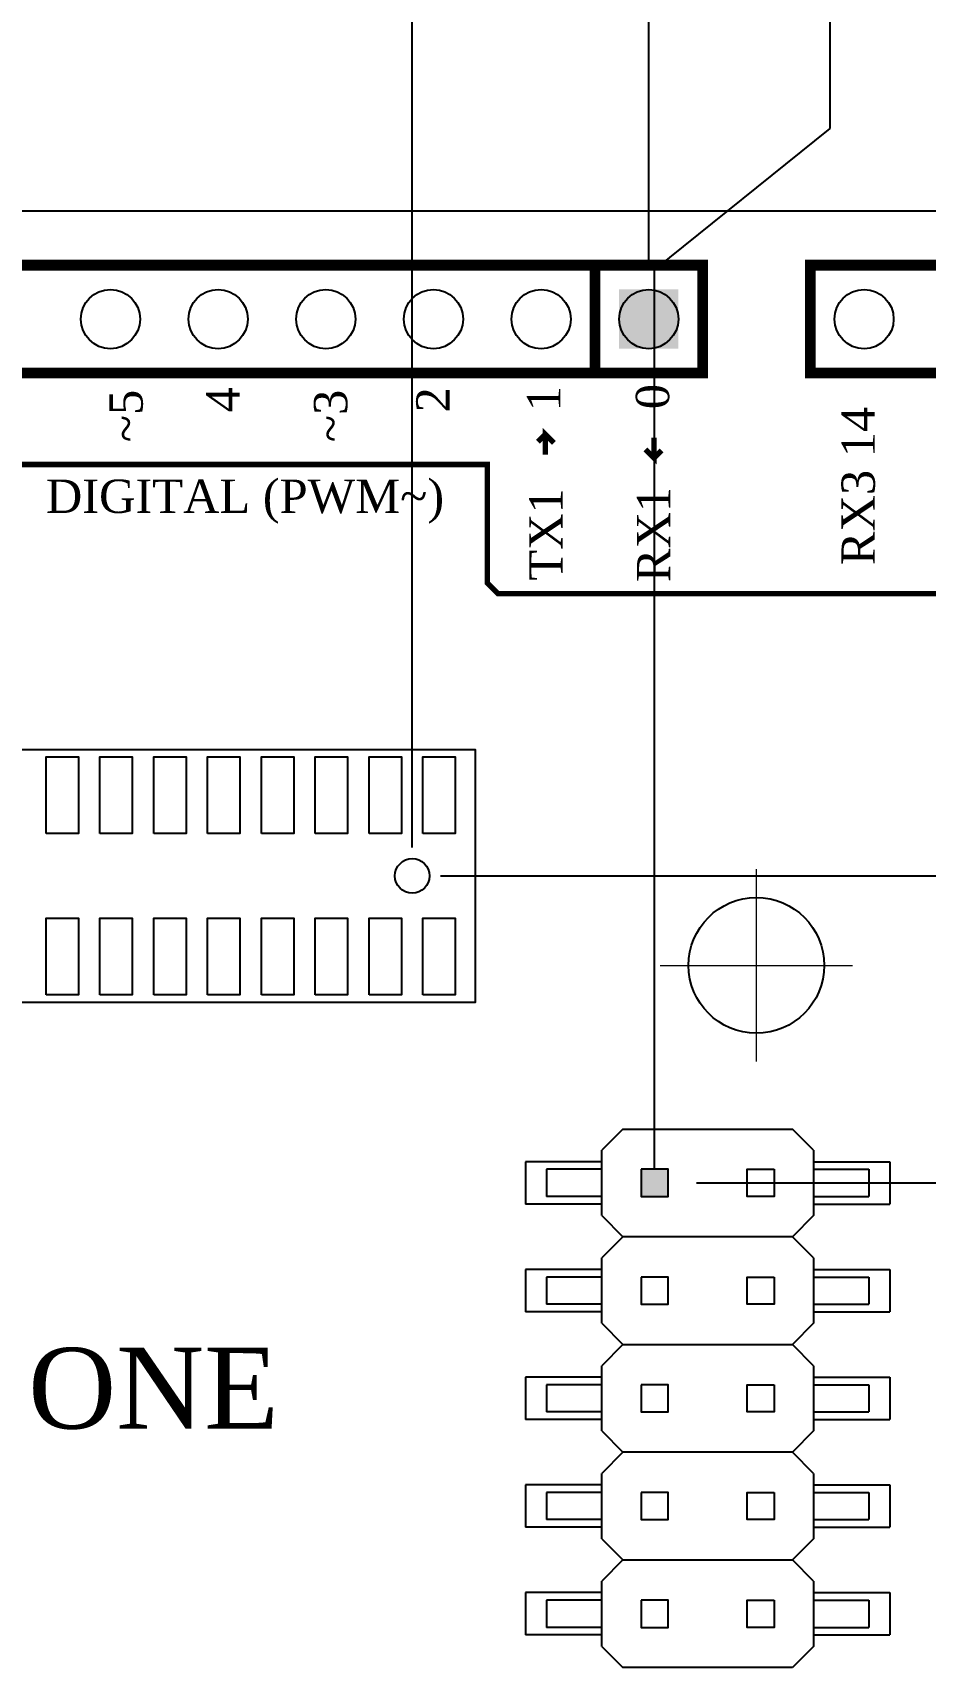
# Model space of a CAD drawing. Header units: millimetres. Extents: x 861 to 1253, y -31 to 249.
# Drawn here: x 959.4 to 990.9, y 122.7 to 180.7 of the extents above; entities that cross this region are included whole.
import ezdxf
from ezdxf.enums import TextEntityAlignment as Align

# ---------------------------------------------------------------- set-up
doc = ezdxf.new("R2010")
doc.units = ezdxf.units.MM
doc.header["$LTSCALE"] = 32.67
doc.header["$PDMODE"] = 3
doc.header["$PDSIZE"] = 0.3125
doc.linetypes.add('CENTER', pattern=[0.6, 0.375, -0.075, 0.075, -0.075])
doc.layers.get('0').update_dxf_attribs({"linetype": 'CONTINUOUS'})
doc.layers.get('Defpoints').update_dxf_attribs({"linetype": 'CONTINUOUS'})
for name, color, linetype in [('COMP_2_ART', 7, 'CONTINUOUS'), ('COMP_ART', 7, 'CONTINUOUS'), ('PACKAGE_GEOMETRY_SILKSCREEN_TOP', 7, 'CONTINUOUS'), ('PIN_TOP', 10, 'CONTINUOUS')]:
    doc.layers.add(name, color=color, linetype=linetype)
doc.layers.add('中心線2', color=1, linetype='CENTER', lineweight=15)
doc.layers.add('尺寸標柱線', color=3, linetype='CONTINUOUS', lineweight=15)
doc.styles.get("Standard").update_dxf_attribs({"font": 'times.ttf', "width": 0.8})
doc.dimstyles.new('ISO-25(2)', dxfattribs={"dimtxt": 3, "dimasz": 2.5, "dimexe": 1, "dimexo": 1, "dimgap": 1, "dimtad": 1, "dimlfac": 0.666667, "dimdsep": 46, "dimtxsty": 'Standard', "dimcen": 2.5, "dimclrd": 3, "dimclre": 3, "dimclrt": 2, "dimadec": 0, "dimazin": 2, "dimtfac": 1, "dimtmove": 0, "dimatfit": 3, "dimfxl": 0, "dimarcsym": 0})

# ---------------------------------------------------------------- blocks, each defined once
blk = doc.blocks.new('ROUND_110')
blk.add_circle((0, 0), 0.0275)
blk = doc.blocks.new('SQUARE_109')
blk.add_solid([(0.0275, 0.0275), (0.0275, -0.0275), (-0.0275, 0.0275), (-0.0275, -0.0275)])
blk = doc.blocks.new('*D248')
at = {"layer": 'Defpoints', "color": 0}
for p in [(972.789, 182.318), (972.789, 150.847), (885.909, 94.342)]:
    blk.add_point(p, dxfattribs=at)
at = {"layer": '尺寸標柱線', "color": 3, "lineweight": -2}
blk.add_line((972.789, 151.847), (972.789, 190.975), dxfattribs=at)
at = {"layer": '尺寸標柱線', "color": 2, "insert": (970.259, 187.147), "char_height": 3, "attachment_point": 5, "rotation": 90}
blk.add_mtext('57.92', dxfattribs=at)
blk = doc.blocks.new('*D249')
at = {"layer": 'Defpoints', "color": 0}
for p in [(981.159, 184.186), (981.159, 171.59), (885.909, 94.342)]:
    blk.add_point(p, dxfattribs=at)
at = {"layer": '尺寸標柱線', "color": 3, "lineweight": -2}
blk.add_line((981.159, 172.59), (981.159, 191.002), dxfattribs=at)
at = {"layer": '尺寸標柱線', "color": 2, "insert": (978.629, 188.094), "char_height": 3, "attachment_point": 5, "rotation": 90}
blk.add_mtext('63.5', dxfattribs=at)
blk = doc.blocks.new('*D250')
at = {"layer": 'Defpoints', "color": 0}
for p in [(1015.449, 182.389), (1015.449, 171.59), (885.909, 94.342)]:
    blk.add_point(p, dxfattribs=at)
at = {"layer": '尺寸標柱線', "color": 3, "lineweight": -2}
blk.add_line((1015.449, 172.59), (1015.449, 191.011), dxfattribs=at)
at = {"layer": '尺寸標柱線', "color": 2, "insert": (1012.919, 187.2), "char_height": 3, "attachment_point": 5, "rotation": 90}
blk.add_mtext('86.36', dxfattribs=at)
blk = doc.blocks.new('*D251')
at = {"layer": 'Defpoints', "color": 0}
for p in [(1026.879, 182.233), (1026.879, 169.219), (885.909, 94.342)]:
    blk.add_point(p, dxfattribs=at)
at = {"layer": '尺寸標柱線', "color": 3, "lineweight": -2}
blk.add_line((1026.879, 170.219), (1026.879, 190.862), dxfattribs=at)
at = {"layer": '尺寸標柱線', "color": 2, "insert": (1024.349, 187.048), "char_height": 3, "attachment_point": 5, "rotation": 90}
blk.add_mtext('93.98', dxfattribs=at)
blk = doc.blocks.new('*D252')
at = {"layer": 'Defpoints', "color": 0}
for p in [(987.575, 182.283), (981.369, 139.507), (885.909, 94.342)]:
    blk.add_point(p, dxfattribs=at)
at = {"layer": '尺寸標柱線', "color": 3, "lineweight": -2}
for p, q in [((987.575, 177.283), (987.575, 190.982)), ((981.369, 172.283), (987.575, 177.283)), ((981.369, 140.507), (981.369, 172.283))]:
    blk.add_line(p, q, dxfattribs=at)
at = {"layer": '尺寸標柱線', "color": 2, "insert": (985.044, 187.133), "char_height": 3, "attachment_point": 5, "rotation": 90}
blk.add_mtext('63.64', dxfattribs=at)
blk = doc.blocks.new('*D255')
at = {"layer": 'Defpoints', "color": 0}
for p in [(1025.832, 168.171), (1046.741, 164.566), (885.909, 94.342)]:
    blk.add_point(p, dxfattribs=at)
at = {"layer": '尺寸標柱線', "color": 3, "lineweight": -2}
for p, q in [((1026.832, 168.171), (1036.741, 168.171)), ((1036.741, 168.171), (1041.741, 164.566)), ((1041.741, 164.566), (1055.512, 164.566))]:
    blk.add_line(p, q, dxfattribs=at)
at = {"layer": '尺寸標柱線', "color": 2, "insert": (1051.627, 167.097), "char_height": 3, "attachment_point": 5}
blk.add_mtext('49.22', dxfattribs=at)
blk = doc.blocks.new('*D256')
at = {"layer": 'Defpoints', "color": 0}
for p in [(1014.402, 170.542), (1048.716, 170.542), (885.909, 94.342)]:
    blk.add_point(p, dxfattribs=at)
at = {"layer": '尺寸標柱線', "color": 3, "lineweight": -2}
blk.add_line((1015.402, 170.542), (1055.544, 170.542), dxfattribs=at)
at = {"layer": '尺寸標柱線', "color": 2, "insert": (1052.63, 173.072), "char_height": 3, "attachment_point": 5}
blk.add_mtext('50.8', dxfattribs=at)
blk = doc.blocks.new('*D257')
at = {"layer": 'Defpoints', "color": 0}
for p in [(972.789, 150.847), (1046.724, 150.847), (885.909, 94.342)]:
    blk.add_point(p, dxfattribs=at)
at = {"layer": '尺寸標柱線', "color": 3, "lineweight": -2}
blk.add_line((973.789, 150.847), (1055.396, 150.847), dxfattribs=at)
at = {"layer": '尺寸標柱線', "color": 2, "insert": (1051.56, 153.377), "char_height": 3, "attachment_point": 5}
blk.add_mtext('37.67', dxfattribs=at)
blk = doc.blocks.new('*D258')
at = {"layer": 'Defpoints', "color": 0}
for p in [(981.849, 139.987), (1046.797, 139.987), (885.909, 94.342)]:
    blk.add_point(p, dxfattribs=at)
at = {"layer": '尺寸標柱線', "color": 3, "lineweight": -2}
blk.add_line((982.849, 139.987), (1055.333, 139.987), dxfattribs=at)
at = {"layer": '尺寸標柱線', "color": 2, "insert": (1051.565, 142.517), "char_height": 3, "attachment_point": 5}
blk.add_mtext('30.43', dxfattribs=at)

msp = doc.modelspace()

# ---------------------------------------------------------------- hatches: boundary and pattern name
at = {"layer": 'COMP_2_ART'}
h = msp.add_hatch(color=256, dxfattribs=at)
h.dxf.hatch_style = 1
h.paths.add_polyline_path([(981.849, 139.507), (981.849, 140.467), (980.889, 140.467), (980.889, 139.507)])

# ---------------------------------------------------------------- linework, layer by layer
msp.add_line((1037.559, 174.352), (886.659, 174.352))
for points in [[(977.502, 166.465, 0.191, 0.191, 0), (977.235, 166.199, 0.191, 0.191, 0)], [(977.502, 165.741, 0.191, 0.191, 0), (977.502, 166.465, 0.191, 0.191, 0), (977.807, 166.16, 0.191, 0.191, 0)], [(981.35, 166.351, 0.191, 0.191, 0), (981.35, 165.627, 0.191, 0.191, 0), (981.045, 165.932, 0.191, 0.191, 0)], [(981.35, 165.627, 0.191, 0.191, 0), (981.617, 165.894, 0.191, 0.191, 0)], [(999.447, 160.826, 0.191, 0.191, 0), (975.825, 160.826, 0.191, 0.191, 0), (975.444, 161.207, 0.191, 0.191, 0), (975.444, 165.398, 0.191, 0.191, 0), (932.963, 165.398, 0.191, 0.191, 0)]]:
    msp.add_lwpolyline(points, format="xyseb")
msp.add_circle((984.969, 147.682), 2.4)
at = {"layer": 'COMP_ART'}
for p, q in [((980.244, 141.892), (979.494, 141.142)), ((980.244, 141.892), (986.244, 141.892)), ((986.994, 141.142), (986.244, 141.892)), ((979.494, 138.832), (979.494, 141.142)), ((986.994, 141.142), (986.994, 138.832)), ((977.544, 140.467), (977.544, 139.507)), ((979.494, 140.467), (977.544, 140.467)), ((986.994, 140.467), (988.944, 140.467)), ((988.944, 140.467), (988.944, 139.507)), ((979.494, 139.507), (977.544, 139.507)), ((986.994, 139.507), (988.944, 139.507)), ((979.494, 138.832), (980.244, 138.082)), ((986.994, 138.832), (986.244, 138.082)), ((980.244, 138.082), (979.494, 137.332)), ((986.244, 138.082), (980.244, 138.082)), ((986.994, 137.332), (986.244, 138.082)), ((979.494, 135.022), (979.494, 137.332)), ((986.994, 137.332), (986.994, 135.022)), ((977.544, 136.657), (977.544, 135.697)), ((979.494, 136.657), (977.544, 136.657)), ((986.994, 136.657), (988.944, 136.657)), ((988.944, 136.657), (988.944, 135.697)), ((979.494, 135.697), (977.544, 135.697)), ((986.994, 135.697), (988.944, 135.697)), ((979.494, 135.022), (980.244, 134.272)), ((986.994, 135.022), (986.244, 134.272)), ((980.244, 134.272), (979.494, 133.522)), ((980.244, 134.272), (986.244, 134.272)), ((986.994, 133.522), (986.244, 134.272)), ((979.494, 131.212), (979.494, 133.522)), ((986.994, 133.522), (986.994, 131.212)), ((977.544, 132.847), (977.544, 131.887)), ((979.494, 132.847), (977.544, 132.847)), ((986.994, 132.847), (988.944, 132.847)), ((988.944, 132.847), (988.944, 131.887)), ((979.494, 131.887), (977.544, 131.887)), ((986.994, 131.887), (988.944, 131.887)), ((979.494, 131.212), (980.244, 130.462)), ((986.994, 131.212), (986.244, 130.462)), ((980.244, 130.462), (979.494, 129.712)), ((986.244, 130.462), (980.244, 130.462)), ((986.994, 129.712), (986.244, 130.462)), ((979.494, 127.402), (979.494, 129.712)), ((986.994, 129.712), (986.994, 127.402)), ((977.544, 129.037), (977.544, 128.077)), ((979.494, 129.037), (977.544, 129.037)), ((986.994, 129.037), (988.944, 129.037)), ((988.944, 129.037), (988.944, 128.077)), ((979.494, 128.077), (977.544, 128.077)), ((986.994, 128.077), (988.944, 128.077)), ((979.494, 127.402), (980.244, 126.652)), ((986.994, 127.402), (986.244, 126.652)), ((980.244, 126.652), (979.494, 125.902)), ((980.244, 126.652), (986.244, 126.652)), ((986.994, 125.902), (986.244, 126.652)), ((979.494, 123.592), (979.494, 125.902)), ((986.994, 125.902), (986.994, 123.592)), ((977.544, 125.227), (977.544, 124.267)), ((979.494, 125.227), (977.544, 125.227)), ((986.994, 125.227), (988.944, 125.227)), ((988.944, 125.227), (988.944, 124.267)), ((979.494, 124.267), (977.544, 124.267)), ((986.994, 124.267), (988.944, 124.267)), ((979.494, 123.592), (980.244, 122.842)), ((986.994, 123.592), (986.244, 122.842)), ((986.244, 122.842), (980.244, 122.842))]:
    msp.add_line(p, q, dxfattribs=at)
at = {"layer": 'COMP_ART', "color": 30}
for p, q in [((976.794, 140.737), (976.794, 139.237)), ((979.494, 140.737), (976.794, 140.737)), ((986.994, 140.737), (989.694, 140.737)), ((989.694, 140.737), (989.694, 139.237)), ((979.494, 139.237), (976.794, 139.237)), ((986.994, 139.237), (989.694, 139.237)), ((976.794, 136.927), (976.794, 135.427)), ((979.494, 136.927), (976.794, 136.927)), ((986.994, 136.927), (989.694, 136.927)), ((989.694, 136.927), (989.694, 135.427)), ((979.494, 135.427), (976.794, 135.427)), ((986.994, 135.427), (989.694, 135.427)), ((976.794, 133.117), (976.794, 131.617)), ((979.494, 133.117), (976.794, 133.117)), ((986.994, 133.117), (989.694, 133.117)), ((989.694, 133.117), (989.694, 131.617)), ((979.494, 131.617), (976.794, 131.617)), ((986.994, 131.617), (989.694, 131.617)), ((976.794, 129.307), (976.794, 127.807)), ((979.494, 129.307), (976.794, 129.307)), ((986.994, 129.307), (989.694, 129.307)), ((989.694, 129.307), (989.694, 127.807)), ((979.494, 127.807), (976.794, 127.807)), ((986.994, 127.807), (989.694, 127.807)), ((976.794, 125.497), (976.794, 123.997)), ((979.494, 125.497), (976.794, 125.497)), ((986.994, 125.497), (989.694, 125.497)), ((989.694, 125.497), (989.694, 123.997)), ((979.494, 123.997), (976.794, 123.997)), ((986.994, 123.997), (989.694, 123.997))]:
    msp.add_line(p, q, dxfattribs=at)
at = {"layer": 'COMP_ART', "const_width": 0.381}
for points in [[(952.584, 172.447), (952.584, 168.637), (983.064, 168.637), (983.064, 172.447), (952.584, 172.447)], [(979.254, 168.637), (979.254, 172.447)], [(983.064, 168.637), (983.064, 172.447)], [(986.874, 172.447), (986.874, 168.637), (1017.354, 168.637), (1017.354, 172.447), (986.874, 172.447)]]:
    msp.add_lwpolyline(points, dxfattribs=at)
at = {"layer": 'COMP_ART'}
for points in [[(980.889, 140.467), (980.889, 139.507), (981.849, 139.507), (981.849, 140.467)], [(985.599, 140.467), (985.599, 139.507), (984.639, 139.507), (984.639, 140.467)], [(980.889, 136.657), (980.889, 135.697), (981.849, 135.697), (981.849, 136.657)], [(985.599, 136.657), (985.599, 135.697), (984.639, 135.697), (984.639, 136.657)], [(980.889, 132.847), (980.889, 131.887), (981.849, 131.887), (981.849, 132.847)], [(985.599, 132.847), (985.599, 131.887), (984.639, 131.887), (984.639, 132.847)], [(980.889, 129.037), (980.889, 128.077), (981.849, 128.077), (981.849, 129.037)], [(985.599, 129.037), (985.599, 128.077), (984.639, 128.077), (984.639, 129.037)], [(980.889, 125.227), (980.889, 124.267), (981.849, 124.267), (981.849, 125.227)], [(985.599, 125.227), (985.599, 124.267), (984.639, 124.267), (984.639, 125.227)]]:
    msp.add_lwpolyline(points, close=True, dxfattribs=at)
at = {"layer": 'PACKAGE_GEOMETRY_SILKSCREEN_TOP'}
msp.add_lwpolyline([(913.397, 146.384), (975.032, 146.384), (975.032, 155.31), (913.397, 155.31)], close=True, dxfattribs=at)
at = {"layer": 'PIN_TOP'}
for points in [[(959.835, 152.347), (959.835, 155.052), (960.978, 155.052), (960.978, 152.347)], [(961.74, 152.347), (961.74, 155.052), (962.883, 155.052), (962.883, 152.347)], [(963.645, 152.347), (963.645, 155.052), (964.788, 155.052), (964.788, 152.347)], [(965.55, 152.347), (965.55, 155.052), (966.693, 155.052), (966.693, 152.347)], [(967.455, 152.347), (967.455, 155.052), (968.598, 155.052), (968.598, 152.347)], [(969.36, 152.347), (969.36, 155.052), (970.503, 155.052), (970.503, 152.347)], [(971.265, 152.347), (971.265, 155.052), (972.408, 155.052), (972.408, 152.347)], [(973.17, 152.347), (973.17, 155.052), (974.313, 155.052), (974.313, 152.347)], [(959.835, 146.641), (959.835, 149.347), (960.978, 149.347), (960.978, 146.641)], [(961.74, 146.641), (961.74, 149.347), (962.883, 149.347), (962.883, 146.641)], [(963.645, 146.641), (963.645, 149.347), (964.788, 149.347), (964.788, 146.641)], [(965.55, 146.641), (965.55, 149.347), (966.693, 149.347), (966.693, 146.641)], [(967.455, 146.641), (967.455, 149.347), (968.598, 149.347), (968.598, 146.641)], [(969.36, 146.641), (969.36, 149.347), (970.503, 149.347), (970.503, 146.641)], [(971.265, 146.641), (971.265, 149.347), (972.408, 149.347), (972.408, 146.641)], [(973.17, 146.641), (973.17, 149.347), (974.313, 149.347), (974.313, 146.641)]]:
    msp.add_lwpolyline(points, close=True, dxfattribs=at)
msp.add_circle((972.789, 150.847), 0.61, dxfattribs=at)
at = {"layer": '中心線2'}
for p, q in [((984.969, 144.282), (984.969, 151.082)), ((981.569, 147.682), (988.369, 147.682))]:
    msp.add_line(p, q, dxfattribs=at)

# ---------------------------------------------------------------- block references
at = {"layer": 'COMP_ART', "xscale": 38.09999999999999, "yscale": 38.09999999999999, "zscale": 38.09999999999999, "rotation": 90}
for name, p in [('ROUND_110', (962.109, 170.542)), ('ROUND_110', (965.919, 170.542)), ('ROUND_110', (969.729, 170.542)), ('ROUND_110', (973.539, 170.542)), ('ROUND_110', (977.349, 170.542)), ('ROUND_110', (981.159, 170.542)), ('SQUARE_109', (981.159, 170.542)), ('ROUND_110', (988.779, 170.542))]:
    msp.add_blockref(name, p, dxfattribs=at)

# ---------------------------------------------------------------- texts
for s, height, p in [('4', 1.181, (966.681, 167.684)), ('0', 1.181, (981.883, 167.799)), ('~5', 1.1811, (963.252, 167.113)), ('~3', 1.1811, (970.491, 167.113)), ('2', 1.181, (974.111, 167.684)), ('1', 1.181, (978.035, 167.723)), ('RX3 14', 1.1811, (989.16, 164.636)), ('TX1', 1.1811, (978.111, 162.922)), ('RX1', 1.1811, (981.921, 162.922))]:
    msp.add_text(s, height=height, rotation=90).set_placement(p, align=Align.CENTER)
msp.add_text('DIGITAL (PWM~)', height=1.1811).set_placement((966.872, 163.684), align=Align.CENTER)
at = {"color": 5}
msp.add_text('ONE', height=2.8575, dxfattribs=at).set_placement((963.633, 131.299), align=Align.CENTER)

# ---------------------------------------------------------------- dimensions: what is measured, and where the dimension line sits
at = {"layer": '尺寸標柱線'}
for feature_location, offset, dtype, picture, middle in [((1015.449, 171.59), (0, 10.799), 1, '*D250', (1012.919, 187.2)), ((972.789, 150.847), (0, 31.471), 1, '*D248', (970.259, 187.147)), ((981.369, 139.507), (6.205, 42.776), 1, '*D252', (985.044, 187.133)), ((1026.879, 169.219), (0, 13.014), 1, '*D251', (1024.349, 187.048)), ((981.159, 171.59), (0, 12.596), 1, '*D249', (978.629, 188.094)), ((1014.402, 170.542), (34.315, 0), 0, '*D256', (1052.63, 173.072)), ((1025.832, 168.171), (20.909, -3.605), 0, '*D255', (1051.627, 167.097)), ((972.789, 150.847), (73.935, 0), 0, '*D257', (1051.56, 153.377)), ((981.849, 139.987), (64.948, 0), 0, '*D258', (1051.565, 142.517))]:
    dim = msp.add_ordinate_dim(feature_location=feature_location, offset=offset, dtype=dtype, origin=(885.909, 94.342), dimstyle='ISO-25(2)', dxfattribs=at)
    dim.commit()
    dim.dimension.update_dxf_attribs({"geometry": picture, "text_midpoint": middle})

doc.saveas('drawing.dxf')
